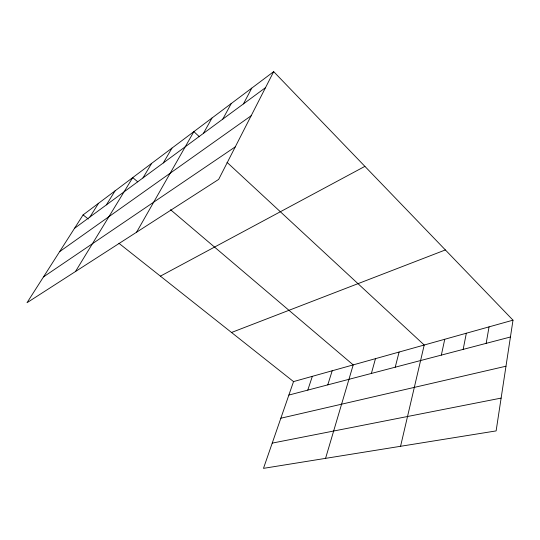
<?xml version="1.0" encoding="UTF-8"?>
<svg xmlns="http://www.w3.org/2000/svg" width="540" height="540" viewBox="0 0 540 540"><rect width="100%" height="100%" fill="white"/><g stroke="black" fill="none" stroke-linecap="round" stroke-linejoin="round"><path stroke-width="0.81" d="M513 320.166L496.125 430.907L263.486 468.356L293.531 381.598L513 320.166L273.685 71.645L83.093 214.9L27 302.724L218.666 179.395L273.685 71.645M486.169 343.352L489.051 326.869M463.171 349.38L466.331 333.227M441.342 355.104L444.744 339.269M400.565 446.29L424.217 345.013L227.036 162.351M395.226 367.193L399.101 352.046M371.385 373.444L375.476 358.661M325.566 458.359L353.214 364.892L170.525 209.696M327.773 384.871L332.201 370.771M307.78 390.116L312.336 376.333M243.439 103.91L251.768 88.115M222.784 119.117L231.248 103.545M203.431 133.38L211.984 118.024M136.586 232.207L193.874 131.632L199.415 136.769M163.296 162.945L171.977 148.088M142.945 177.944L151.652 163.37M75.499 271.512L132.732 177.586L137.774 181.872M106.387 204.869L115.081 190.856M89.91 217.013L98.564 203.269M74.486 228.373L265.518 87.642M59.609 251.66L251.174 115.736M43.49 276.905L235.285 146.846M160.407 276.143L364.898 166.367M231.525 332.485L445.379 249.939M288.86 395.071L510.435 336.994M280.847 418.223L505.98 366.214M272.228 443.111L501.127 398.095M83.093 214.9L88.297 219.024M118.935 243.297L293.531 381.598"/></g></svg>
